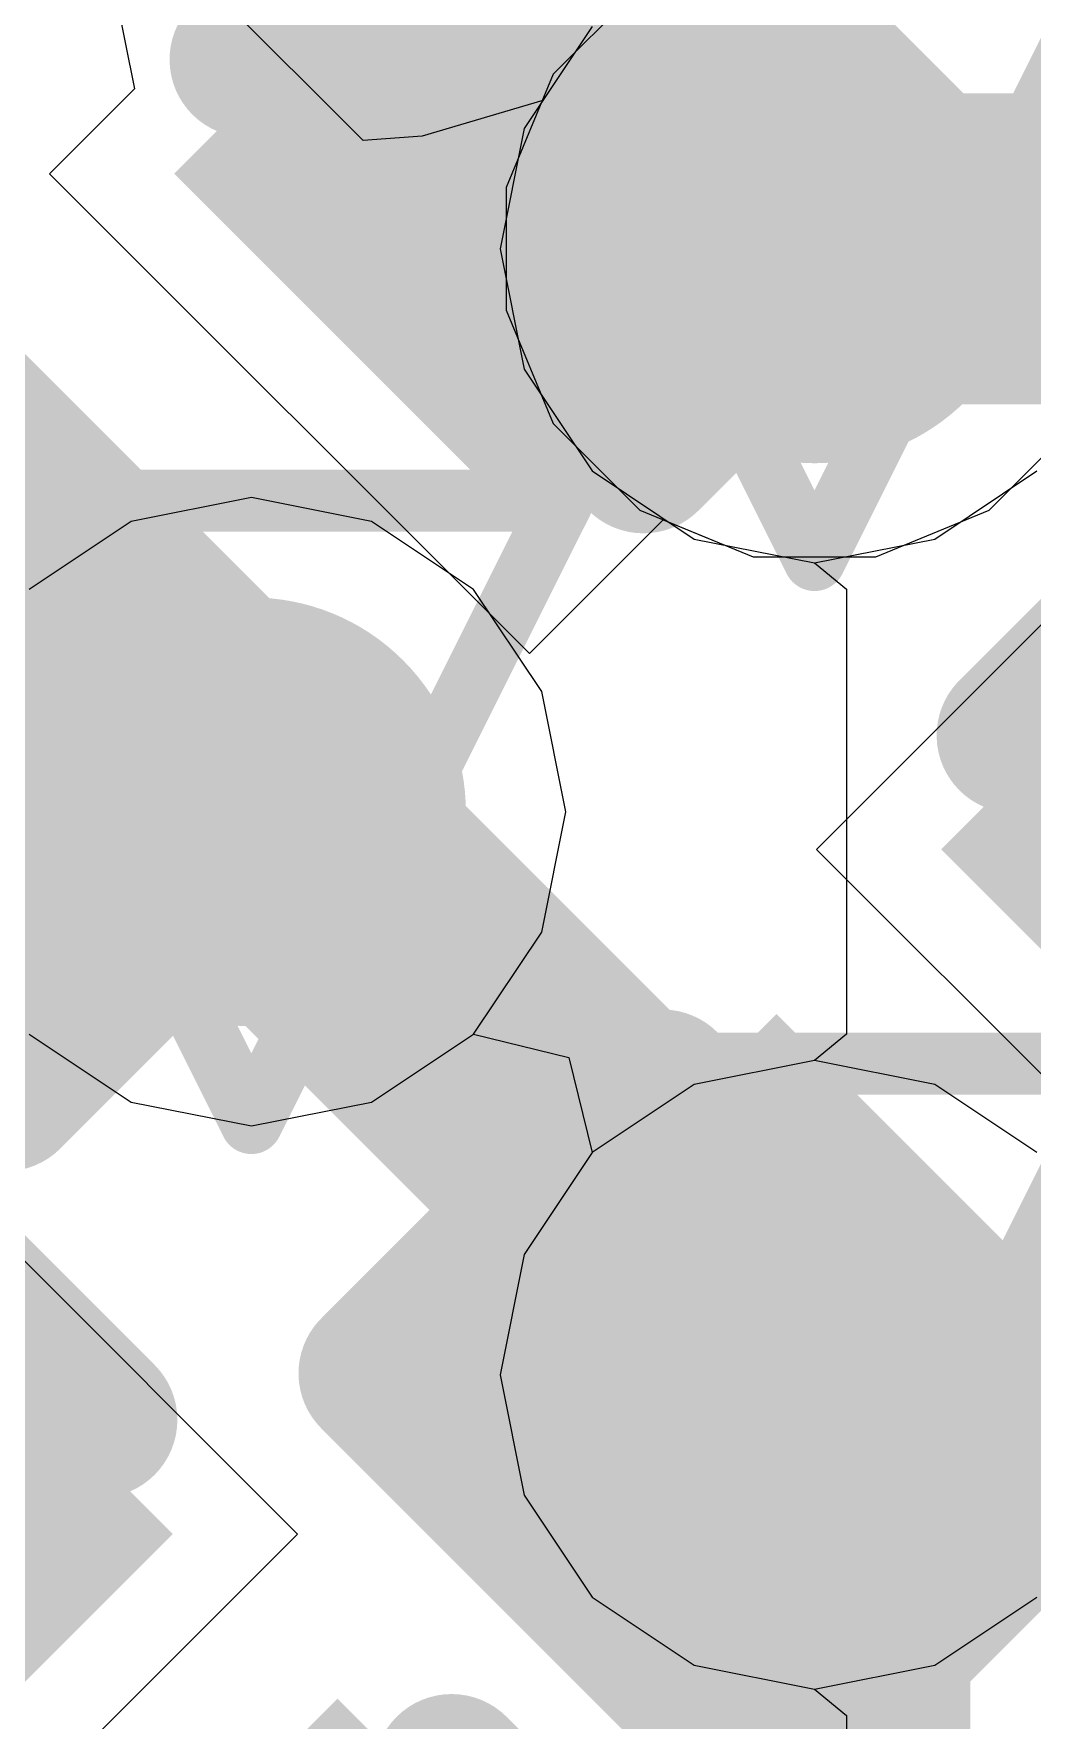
# Model space of a CAD drawing. Header units: inches. Extents: x -6 to 283, y -12 to 154.
# Drawn here: x 55.149 to 55.964, y 3.398 to 4.775 of the extents above; entities that cross this region are included whole.
import ezdxf

# ---------------------------------------------------------------- set-up
doc = ezdxf.new("R2010")
doc.units = ezdxf.units.IN
for name, color, linetype in [('Bottom Layer', 5, 'Continuous'), ('Bottom Overlay', 54, 'Continuous'), ('Bottom Paste', 16, 'Continuous'), ('Bottom Solder', 6, 'Continuous'), ('Drill Drawing', 1, 'Continuous'), ('GND-1', 16, 'Continuous'), ('GND-2', 90, 'Continuous'), ('GND-3', 216, 'Continuous'), ('GND-4', 54, 'Continuous'), ('PWR-1', 156, 'Continuous'), ('PWR-2', 130, 'Continuous'), ('Signal L1', 76, 'Continuous'), ('Signal L2', 6, 'Continuous'), ('Top Layer', 1, 'Continuous'), ('Top Paste', 8, 'Continuous'), ('Top Solder', 216, 'Continuous'), ('Via Holes', 16, 'Continuous')]:
    doc.layers.add(name, color=color, linetype=linetype)

# ---------------------------------------------------------------- blocks, each defined once
blk = doc.blocks.new('BGA_565_15_5_14_4__57')
at = {"layer": 'Top Layer'}
h = blk.add_hatch(color=1, dxfattribs=at)
edge = h.paths.add_edge_path()
edge.add_arc((2.275, 4.225), 0.125, 0, 360)
h = blk.add_hatch(color=1, dxfattribs=at)
edge = h.paths.add_edge_path()
edge.add_arc((1.625, 3.575), 0.125, 0, 360)
h = blk.add_hatch(color=1, dxfattribs=at)
edge = h.paths.add_edge_path()
edge.add_arc((2.275, 3.575), 0.125, 0, 360)
at = {"layer": 'Top Paste'}
h = blk.add_hatch(color=8, dxfattribs=at)
edge = h.paths.add_edge_path()
edge.add_arc((2.275, 4.225), 0.125, 0, 360)
h = blk.add_hatch(color=8, dxfattribs=at)
edge = h.paths.add_edge_path()
edge.add_arc((1.625, 3.575), 0.125, 0, 360)
h = blk.add_hatch(color=8, dxfattribs=at)
edge = h.paths.add_edge_path()
edge.add_arc((2.275, 3.575), 0.125, 0, 360)
at = {"layer": 'Top Solder'}
h = blk.add_hatch(color=216, dxfattribs=at)
edge = h.paths.add_edge_path()
edge.add_arc((2.275, 4.225), 0.175, 0, 360)
h = blk.add_hatch(color=216, dxfattribs=at)
edge = h.paths.add_edge_path()
edge.add_arc((1.625, 3.575), 0.175, 0, 360)
h = blk.add_hatch(color=216, dxfattribs=at)
edge = h.paths.add_edge_path()
edge.add_arc((2.275, 3.575), 0.175, 0, 360)
blk = doc.blocks.new('CAP_0201_B_310')
at = {"layer": 'Bottom Layer'}
for points in [[(-0.45, 0.15), (-0.15, 0.15), (-0.15, -0.15), (-0.45, -0.15)], [(0.15, 0.15), (0.45, 0.15), (0.45, -0.15), (0.15, -0.15)]]:
    blk.add_hatch(color=5, dxfattribs=at).paths.add_polyline_path(points)
at = {"layer": 'Bottom Paste'}
for points in [[(-0.45, 0.15), (-0.15, 0.15), (-0.15, -0.15), (-0.45, -0.15)], [(0.15, 0.15), (0.45, 0.15), (0.45, -0.15), (0.15, -0.15)]]:
    blk.add_hatch(color=16, dxfattribs=at).paths.add_polyline_path(points)
at = {"layer": 'Bottom Solder'}
for points in [[(-0.505, 0.205), (-0.095, 0.205), (-0.095, -0.205), (-0.505, -0.205)], [(0.095, 0.205), (0.505, 0.205), (0.505, -0.205), (0.095, -0.205)]]:
    blk.add_hatch(color=6, dxfattribs=at).paths.add_polyline_path(points)
at = {"layer": 'Bottom Overlay'}
for points in [[(-0.5334, 0.2286, 0.127, 0.127, 0), (-0.2032, 0.2286, 0.127, 0.127, 0)], [(-0.5334, 0.2286, 0.127, 0.127, 0), (-0.5334, -0.2286, 0.127, 0.127, 0)], [(0.2032, 0.2286, 0.127, 0.127, 0), (0.5334, 0.2286, 0.127, 0.127, 0)], [(0.5334, 0.2286, 0.127, 0.127, 0), (0.5334, -0.2286, 0.127, 0.127, 0)], [(-0.5334, -0.2286, 0.127, 0.127, 0), (-0.2032, -0.2286, 0.127, 0.127, 0)], [(0.2032, -0.2286, 0.127, 0.127, 0), (0.5334, -0.2286, 0.127, 0.127, 0)]]:
    blk.add_lwpolyline(points, format="xyseb", dxfattribs=at)
for points in [[(-0.5651, 0.2286, 0.0635, 0.0635, 1), (-0.5016, 0.2286, 0.0635, 0.0635, 1)], [(-0.5651, 0.2286, 0.0635, 0.0635, 1), (-0.5016, 0.2286, 0.0635, 0.0635, 1)], [(-0.2349, 0.2286, 0.0635, 0.0635, 1), (-0.1714, 0.2286, 0.0635, 0.0635, 1)], [(0.1714, 0.2286, 0.0635, 0.0635, 1), (0.2349, 0.2286, 0.0635, 0.0635, 1)], [(0.5016, 0.2286, 0.0635, 0.0635, 1), (0.5651, 0.2286, 0.0635, 0.0635, 1)], [(0.5016, 0.2286, 0.0635, 0.0635, 1), (0.5651, 0.2286, 0.0635, 0.0635, 1)], [(-0.5651, -0.2286, 0.0635, 0.0635, 1), (-0.5016, -0.2286, 0.0635, 0.0635, 1)], [(-0.5651, -0.2286, 0.0635, 0.0635, 1), (-0.5016, -0.2286, 0.0635, 0.0635, 1)], [(-0.2349, -0.2286, 0.0635, 0.0635, 1), (-0.1714, -0.2286, 0.0635, 0.0635, 1)], [(0.1714, -0.2286, 0.0635, 0.0635, 1), (0.2349, -0.2286, 0.0635, 0.0635, 1)], [(0.5016, -0.2286, 0.0635, 0.0635, 1), (0.5651, -0.2286, 0.0635, 0.0635, 1)], [(0.5016, -0.2286, 0.0635, 0.0635, 1), (0.5651, -0.2286, 0.0635, 0.0635, 1)]]:
    blk.add_lwpolyline(points, format="xyseb", close=True, dxfattribs=at)
blk = doc.blocks.new('CAP_0201_B_334')
at = {"layer": 'Bottom Layer'}
for points in [[(-0.45, 0.15), (-0.15, 0.15), (-0.15, -0.15), (-0.45, -0.15)], [(0.15, 0.15), (0.45, 0.15), (0.45, -0.15), (0.15, -0.15)]]:
    blk.add_hatch(color=5, dxfattribs=at).paths.add_polyline_path(points)
at = {"layer": 'Bottom Paste'}
for points in [[(-0.45, 0.15), (-0.15, 0.15), (-0.15, -0.15), (-0.45, -0.15)], [(0.15, 0.15), (0.45, 0.15), (0.45, -0.15), (0.15, -0.15)]]:
    blk.add_hatch(color=16, dxfattribs=at).paths.add_polyline_path(points)
at = {"layer": 'Bottom Solder'}
for points in [[(-0.505, 0.205), (-0.095, 0.205), (-0.095, -0.205), (-0.505, -0.205)], [(0.095, 0.205), (0.505, 0.205), (0.505, -0.205), (0.095, -0.205)]]:
    blk.add_hatch(color=6, dxfattribs=at).paths.add_polyline_path(points)
at = {"layer": 'Bottom Overlay'}
for points in [[(-0.2032, 0.2286, 0.127, 0.127, 0), (-0.5334, 0.2286, 0.127, 0.127, 0)], [(-0.5334, 0.2286, 0.127, 0.127, 0), (-0.5334, -0.2286, 0.127, 0.127, 0)], [(0.5334, 0.2286, 0.127, 0.127, 0), (0.2032, 0.2286, 0.127, 0.127, 0)], [(0.5334, 0.2286, 0.127, 0.127, 0), (0.5334, -0.2286, 0.127, 0.127, 0)], [(-0.2032, -0.2286, 0.127, 0.127, 0), (-0.5334, -0.2286, 0.127, 0.127, 0)], [(0.5334, -0.2286, 0.127, 0.127, 0), (0.2032, -0.2286, 0.127, 0.127, 0)]]:
    blk.add_lwpolyline(points, format="xyseb", dxfattribs=at)
for points in [[(-0.5651, 0.2286, 0.0635, 0.0635, 1), (-0.5016, 0.2286, 0.0635, 0.0635, 1)], [(-0.5651, 0.2286, 0.0635, 0.0635, 1), (-0.5016, 0.2286, 0.0635, 0.0635, 1)], [(-0.2349, 0.2286, 0.0635, 0.0635, 1), (-0.1714, 0.2286, 0.0635, 0.0635, 1)], [(0.1714, 0.2286, 0.0635, 0.0635, 1), (0.2349, 0.2286, 0.0635, 0.0635, 1)], [(0.5016, 0.2286, 0.0635, 0.0635, 1), (0.5651, 0.2286, 0.0635, 0.0635, 1)], [(0.5016, 0.2286, 0.0635, 0.0635, 1), (0.5651, 0.2286, 0.0635, 0.0635, 1)], [(-0.5651, -0.2286, 0.0635, 0.0635, 1), (-0.5016, -0.2286, 0.0635, 0.0635, 1)], [(-0.5651, -0.2286, 0.0635, 0.0635, 1), (-0.5016, -0.2286, 0.0635, 0.0635, 1)], [(-0.2349, -0.2286, 0.0635, 0.0635, 1), (-0.1714, -0.2286, 0.0635, 0.0635, 1)], [(0.1714, -0.2286, 0.0635, 0.0635, 1), (0.2349, -0.2286, 0.0635, 0.0635, 1)], [(0.5016, -0.2286, 0.0635, 0.0635, 1), (0.5651, -0.2286, 0.0635, 0.0635, 1)], [(0.5016, -0.2286, 0.0635, 0.0635, 1), (0.5651, -0.2286, 0.0635, 0.0635, 1)]]:
    blk.add_lwpolyline(points, format="xyseb", close=True, dxfattribs=at)
blk = doc.blocks.new('CAP_0201_B_353')
at = {"layer": 'Bottom Layer'}
for points in [[(-0.45, 0.15), (-0.15, 0.15), (-0.15, -0.15), (-0.45, -0.15)], [(0.15, 0.15), (0.45, 0.15), (0.45, -0.15), (0.15, -0.15)]]:
    blk.add_hatch(color=5, dxfattribs=at).paths.add_polyline_path(points)
at = {"layer": 'Bottom Paste'}
for points in [[(-0.45, 0.15), (-0.15, 0.15), (-0.15, -0.15), (-0.45, -0.15)], [(0.15, 0.15), (0.45, 0.15), (0.45, -0.15), (0.15, -0.15)]]:
    blk.add_hatch(color=16, dxfattribs=at).paths.add_polyline_path(points)
at = {"layer": 'Bottom Solder'}
for points in [[(-0.505, 0.205), (-0.095, 0.205), (-0.095, -0.205), (-0.505, -0.205)], [(0.095, 0.205), (0.505, 0.205), (0.505, -0.205), (0.095, -0.205)]]:
    blk.add_hatch(color=6, dxfattribs=at).paths.add_polyline_path(points)
at = {"layer": 'Bottom Overlay'}
for points in [[(-0.5334, 0.2286, 0.127, 0.127, 0), (-0.2032, 0.2286, 0.127, 0.127, 0)], [(-0.5334, 0.2286, 0.127, 0.127, 0), (-0.5334, -0.2286, 0.127, 0.127, 0)], [(0.2032, 0.2286, 0.127, 0.127, 0), (0.5334, 0.2286, 0.127, 0.127, 0)], [(0.5334, 0.2286, 0.127, 0.127, 0), (0.5334, -0.2286, 0.127, 0.127, 0)], [(-0.5334, -0.2286, 0.127, 0.127, 0), (-0.2032, -0.2286, 0.127, 0.127, 0)], [(0.2032, -0.2286, 0.127, 0.127, 0), (0.5334, -0.2286, 0.127, 0.127, 0)]]:
    blk.add_lwpolyline(points, format="xyseb", dxfattribs=at)
for points in [[(-0.5651, 0.2286, 0.0635, 0.0635, 1), (-0.5016, 0.2286, 0.0635, 0.0635, 1)], [(-0.5651, 0.2286, 0.0635, 0.0635, 1), (-0.5016, 0.2286, 0.0635, 0.0635, 1)], [(-0.2349, 0.2286, 0.0635, 0.0635, 1), (-0.1714, 0.2286, 0.0635, 0.0635, 1)], [(0.1714, 0.2286, 0.0635, 0.0635, 1), (0.2349, 0.2286, 0.0635, 0.0635, 1)], [(0.5016, 0.2286, 0.0635, 0.0635, 1), (0.5651, 0.2286, 0.0635, 0.0635, 1)], [(0.5016, 0.2286, 0.0635, 0.0635, 1), (0.5651, 0.2286, 0.0635, 0.0635, 1)], [(-0.5651, -0.2286, 0.0635, 0.0635, 1), (-0.5016, -0.2286, 0.0635, 0.0635, 1)], [(-0.5651, -0.2286, 0.0635, 0.0635, 1), (-0.5016, -0.2286, 0.0635, 0.0635, 1)], [(-0.2349, -0.2286, 0.0635, 0.0635, 1), (-0.1714, -0.2286, 0.0635, 0.0635, 1)], [(0.1714, -0.2286, 0.0635, 0.0635, 1), (0.2349, -0.2286, 0.0635, 0.0635, 1)], [(0.5016, -0.2286, 0.0635, 0.0635, 1), (0.5651, -0.2286, 0.0635, 0.0635, 1)], [(0.5016, -0.2286, 0.0635, 0.0635, 1), (0.5651, -0.2286, 0.0635, 0.0635, 1)]]:
    blk.add_lwpolyline(points, format="xyseb", close=True, dxfattribs=at)

msp = doc.modelspace()

# ---------------------------------------------------------------- hatches: boundary and pattern name
at = {"layer": 'Bottom Layer'}
h = msp.add_hatch(color=5, dxfattribs=at)
edge = h.paths.add_edge_path()
edge.add_arc((55.7867, 4.599), 0.15, 0, 360)
h = msp.add_hatch(color=5, dxfattribs=at)
edge = h.paths.add_edge_path()
edge.add_arc((55.3271, 4.1394), 0.15, 0, 360)
h = msp.add_hatch(color=5, dxfattribs=at)
edge = h.paths.add_edge_path()
edge.add_arc((55.7867, 3.6798), 0.15, 0, 360)
at = {"layer": 'GND-1'}
h = msp.add_hatch(color=16, dxfattribs=at)
edge = h.paths.add_edge_path()
edge.add_arc((55.7867, 4.599), 0.15, 0, 360)
h = msp.add_hatch(color=16, dxfattribs=at)
edge = h.paths.add_edge_path()
edge.add_arc((55.3271, 4.1394), 0.15, 0, 360)
h = msp.add_hatch(color=16, dxfattribs=at)
edge = h.paths.add_edge_path()
edge.add_arc((55.7867, 3.6798), 0.15, 0, 360)
at = {"layer": 'GND-2'}
h = msp.add_hatch(color=90, dxfattribs=at)
edge = h.paths.add_edge_path()
edge.add_arc((55.7867, 4.599), 0.15, 0, 360)
h = msp.add_hatch(color=90, dxfattribs=at)
edge = h.paths.add_edge_path()
edge.add_arc((55.3271, 4.1394), 0.15, 0, 360)
h = msp.add_hatch(color=90, dxfattribs=at)
edge = h.paths.add_edge_path()
edge.add_arc((55.7867, 3.6798), 0.15, 0, 360)
at = {"layer": 'GND-3'}
h = msp.add_hatch(color=216, dxfattribs=at)
edge = h.paths.add_edge_path()
edge.add_arc((55.7867, 4.599), 0.15, 0, 360)
h = msp.add_hatch(color=216, dxfattribs=at)
edge = h.paths.add_edge_path()
edge.add_arc((55.3271, 4.1394), 0.15, 0, 360)
h = msp.add_hatch(color=216, dxfattribs=at)
edge = h.paths.add_edge_path()
edge.add_arc((55.7867, 3.6798), 0.15, 0, 360)
at = {"layer": 'GND-4'}
h = msp.add_hatch(color=54, dxfattribs=at)
edge = h.paths.add_edge_path()
edge.add_arc((55.7867, 4.599), 0.15, 0, 360)
h = msp.add_hatch(color=54, dxfattribs=at)
edge = h.paths.add_edge_path()
edge.add_arc((55.3271, 4.1394), 0.15, 0, 360)
h = msp.add_hatch(color=54, dxfattribs=at)
edge = h.paths.add_edge_path()
edge.add_arc((55.7867, 3.6798), 0.15, 0, 360)
at = {"layer": 'PWR-1'}
h = msp.add_hatch(color=156, dxfattribs=at)
edge = h.paths.add_edge_path()
edge.add_arc((55.7867, 4.599), 0.15, 0, 360)
h = msp.add_hatch(color=156, dxfattribs=at)
edge = h.paths.add_edge_path()
edge.add_arc((55.3271, 4.1394), 0.15, 0, 360)
h = msp.add_hatch(color=156, dxfattribs=at)
edge = h.paths.add_edge_path()
edge.add_arc((55.7867, 3.6798), 0.15, 0, 360)
at = {"layer": 'PWR-2'}
h = msp.add_hatch(color=130, dxfattribs=at)
edge = h.paths.add_edge_path()
edge.add_arc((55.7867, 4.599), 0.15, 0, 360)
h = msp.add_hatch(color=130, dxfattribs=at)
edge = h.paths.add_edge_path()
edge.add_arc((55.3271, 4.1394), 0.15, 0, 360)
h = msp.add_hatch(color=130, dxfattribs=at)
edge = h.paths.add_edge_path()
edge.add_arc((55.7867, 3.6798), 0.15, 0, 360)
at = {"layer": 'Signal L1'}
h = msp.add_hatch(color=76, dxfattribs=at)
edge = h.paths.add_edge_path()
edge.add_arc((55.7867, 4.599), 0.15, 0, 360)
h = msp.add_hatch(color=76, dxfattribs=at)
edge = h.paths.add_edge_path()
edge.add_arc((55.3271, 4.1394), 0.15, 0, 360)
h = msp.add_hatch(color=76, dxfattribs=at)
edge = h.paths.add_edge_path()
edge.add_arc((55.7867, 3.6798), 0.15, 0, 360)
at = {"layer": 'Signal L2'}
h = msp.add_hatch(color=6, dxfattribs=at)
edge = h.paths.add_edge_path()
edge.add_arc((55.7867, 4.599), 0.15, 0, 360)
h = msp.add_hatch(color=6, dxfattribs=at)
edge = h.paths.add_edge_path()
edge.add_arc((55.3271, 4.1394), 0.15, 0, 360)
h = msp.add_hatch(color=6, dxfattribs=at)
edge = h.paths.add_edge_path()
edge.add_arc((55.7867, 3.6798), 0.15, 0, 360)
at = {"layer": 'Top Layer'}
h = msp.add_hatch(color=1, dxfattribs=at)
edge = h.paths.add_edge_path()
edge.add_arc((55.7867, 4.599), 0.15, 0, 360)
h = msp.add_hatch(color=1, dxfattribs=at)
edge = h.paths.add_edge_path()
edge.add_arc((55.3271, 4.1394), 0.15, 0, 360)
h = msp.add_hatch(color=1, dxfattribs=at)
edge = h.paths.add_edge_path()
edge.add_arc((55.7867, 3.6798), 0.15, 0, 360)
at = {"layer": 'Via Holes'}
h = msp.add_hatch(color=7, dxfattribs=at)
edge = h.paths.add_edge_path()
edge.add_arc((55.7867, 4.599), 0.075, 0, 360)
h = msp.add_hatch(color=7, dxfattribs=at)
edge = h.paths.add_edge_path()
edge.add_arc((55.3271, 4.1394), 0.075, 0, 360)
h = msp.add_hatch(color=7, dxfattribs=at)
edge = h.paths.add_edge_path()
edge.add_arc((55.7867, 3.6798), 0.075, 0, 360)

# ---------------------------------------------------------------- linework, layer by layer
at = {"layer": 'Bottom Layer'}
for p, q in [((55.2107, 4.8345), (55.2316, 4.7296)), ((55.2316, 4.7296), (55.1622, 4.6603)), ((55.1622, 4.6603), (55.554, 4.2686)), ((56.18, 4.5004), (55.7882, 4.1087)), ((55.9292, 4.3857), (56, 4.4565)), ((55.8367, 4.3474), (55.9292, 4.3857)), ((55.554, 4.2686), (55.6632, 4.3778)), ((55.6632, 4.3778), (55.7366, 4.3474)), ((55.7366, 4.3474), (55.8367, 4.3474)), ((55.7882, 4.1087), (56.18, 3.7169)), ((55.3648, 3.5498), (54.973, 3.9416)), ((54.973, 3.1581), (55.3648, 3.5498))]:
    msp.add_line(p, q, dxfattribs=at)
at = {"layer": 'Drill Drawing'}
for points in [[(55.5327, 4.853, 0.0508, 0.0508, 0), (55.7867, 4.345, 0.0508, 0.0508, 0)], [(55.7867, 4.345, 0.0508, 0.0508, 0), (56.0407, 4.853, 0.0508, 0.0508, 0)], [(55.0731, 4.3934, 0.0508, 0.0508, 0), (55.5811, 4.3934, 0.0508, 0.0508, 0)], [(55.0731, 4.3934, 0.0508, 0.0508, 0), (55.3271, 3.8854, 0.0508, 0.0508, 0)], [(55.3271, 3.8854, 0.0508, 0.0508, 0), (55.5811, 4.3934, 0.0508, 0.0508, 0)], [(55.5327, 3.9338, 0.0508, 0.0508, 0), (56.0407, 3.9338, 0.0508, 0.0508, 0)], [(55.5327, 3.9338, 0.0508, 0.0508, 0), (55.7867, 3.4258, 0.0508, 0.0508, 0)], [(55.7867, 3.4258, 0.0508, 0.0508, 0), (56.0407, 3.9338, 0.0508, 0.0508, 0)]]:
    msp.add_lwpolyline(points, format="xyseb", dxfattribs=at)
for points in [[(55.5684, 4.3934, 0.0254, 0.0254, 1), (55.5938, 4.3934, 0.0254, 0.0254, 1)], [(55.5684, 4.3934, 0.0254, 0.0254, 1), (55.5938, 4.3934, 0.0254, 0.0254, 1)], [(55.774, 4.345, 0.0254, 0.0254, 1), (55.7994, 4.345, 0.0254, 0.0254, 1)], [(55.774, 4.345, 0.0254, 0.0254, 1), (55.7994, 4.345, 0.0254, 0.0254, 1)], [(55.52, 3.9338, 0.0254, 0.0254, 1), (55.5454, 3.9338, 0.0254, 0.0254, 1)], [(55.52, 3.9338, 0.0254, 0.0254, 1), (55.5454, 3.9338, 0.0254, 0.0254, 1)], [(55.3144, 3.8854, 0.0254, 0.0254, 1), (55.3398, 3.8854, 0.0254, 0.0254, 1)], [(55.3144, 3.8854, 0.0254, 0.0254, 1), (55.3398, 3.8854, 0.0254, 0.0254, 1)], [(55.774, 3.4258, 0.0254, 0.0254, 1), (55.7994, 3.4258, 0.0254, 0.0254, 1)], [(55.774, 3.4258, 0.0254, 0.0254, 1), (55.7994, 3.4258, 0.0254, 0.0254, 1)]]:
    msp.add_lwpolyline(points, format="xyseb", close=True, dxfattribs=at)
at = {"layer": 'GND-1'}
for p, q in [((55.6442, 4.8123), (55.5734, 4.7415)), ((55.5734, 4.7415), (55.5351, 4.6491)), ((55.5351, 4.6491), (55.5351, 4.549)), ((55.5351, 4.549), (55.5734, 4.4565)), ((55.5734, 4.4565), (55.6442, 4.3857)), ((55.9292, 4.3857), (56, 4.4565)), ((55.6442, 4.3857), (55.7366, 4.3474)), ((55.8367, 4.3474), (55.9292, 4.3857)), ((55.7366, 4.3474), (55.8367, 4.3474))]:
    msp.add_line(p, q, dxfattribs=at)
at = {"layer": 'GND-2'}
for p, q in [((55.6442, 4.8123), (55.5734, 4.7415)), ((55.5734, 4.7415), (55.5351, 4.6491)), ((55.5351, 4.6491), (55.5351, 4.549)), ((55.5351, 4.549), (55.5734, 4.4565)), ((55.5734, 4.4565), (55.6442, 4.3857)), ((55.9292, 4.3857), (56, 4.4565)), ((55.6442, 4.3857), (55.7366, 4.3474)), ((55.8367, 4.3474), (55.9292, 4.3857)), ((55.7366, 4.3474), (55.8367, 4.3474))]:
    msp.add_line(p, q, dxfattribs=at)
at = {"layer": 'GND-3'}
for p, q in [((55.6442, 4.8123), (55.5734, 4.7415)), ((55.5734, 4.7415), (55.5351, 4.6491)), ((55.5351, 4.6491), (55.5351, 4.549)), ((55.5351, 4.549), (55.5734, 4.4565)), ((55.5734, 4.4565), (55.6442, 4.3857)), ((55.9292, 4.3857), (56, 4.4565)), ((55.6442, 4.3857), (55.7366, 4.3474)), ((55.8367, 4.3474), (55.9292, 4.3857)), ((55.7366, 4.3474), (55.8367, 4.3474))]:
    msp.add_line(p, q, dxfattribs=at)
at = {"layer": 'GND-4'}
for p, q in [((55.6442, 4.8123), (55.5734, 4.7415)), ((55.5734, 4.7415), (55.5351, 4.6491)), ((55.5351, 4.6491), (55.5351, 4.549)), ((55.5351, 4.549), (55.5734, 4.4565)), ((55.5734, 4.4565), (55.6442, 4.3857)), ((55.9292, 4.3857), (56, 4.4565)), ((55.6442, 4.3857), (55.7366, 4.3474)), ((55.8367, 4.3474), (55.9292, 4.3857)), ((55.7366, 4.3474), (55.8367, 4.3474))]:
    msp.add_line(p, q, dxfattribs=at)
at = {"layer": 'PWR-1'}
for p, q in [((55.6053, 4.7804), (55.5497, 4.6972)), ((55.5497, 4.6972), (55.5301, 4.599)), ((55.5301, 4.599), (55.5497, 4.5008)), ((55.5497, 4.5008), (55.6053, 4.4176)), ((55.6053, 4.4176), (55.6885, 4.362)), ((55.8848, 4.362), (55.9681, 4.4176)), ((55.3271, 4.3959), (55.2289, 4.3764)), ((55.4252, 4.3764), (55.3271, 4.3959)), ((55.2289, 4.3764), (55.1457, 4.3208)), ((55.5084, 4.3208), (55.4252, 4.3764)), ((55.6885, 4.362), (55.7867, 4.3425)), ((55.7867, 4.3425), (55.8848, 4.362)), ((55.5641, 4.2376), (55.5084, 4.3208)), ((55.5836, 4.1394), (55.5641, 4.2376)), ((55.5641, 4.0412), (55.5836, 4.1394)), ((55.5084, 3.958), (55.5641, 4.0412)), ((55.1457, 3.958), (55.2289, 3.9024)), ((55.4252, 3.9024), (55.5084, 3.958)), ((55.7867, 3.9363), (55.6885, 3.9168)), ((55.8848, 3.9168), (55.7867, 3.9363)), ((55.6885, 3.9168), (55.6053, 3.8612)), ((55.9681, 3.8612), (55.8848, 3.9168)), ((55.2289, 3.9024), (55.3271, 3.8829)), ((55.3271, 3.8829), (55.4252, 3.9024)), ((55.6053, 3.8612), (55.5497, 3.7779)), ((55.5497, 3.7779), (55.5301, 3.6798)), ((55.5301, 3.6798), (55.5497, 3.5816)), ((55.5497, 3.5816), (55.6053, 3.4984)), ((55.6053, 3.4984), (55.6885, 3.4428)), ((55.8848, 3.4428), (55.9681, 3.4984)), ((55.6885, 3.4428), (55.7867, 3.4232)), ((55.7867, 3.4232), (55.8848, 3.4428))]:
    msp.add_line(p, q, dxfattribs=at)
at = {"layer": 'PWR-2'}
for p, q in [((55.4182, 4.6873), (54.0365, 6.069)), ((55.6053, 4.7804), (55.565, 4.7201)), ((55.565, 4.7201), (55.4665, 4.6909)), ((55.4665, 4.6909), (55.4182, 4.6873)), ((55.1457, 3.958), (55.2289, 3.9024)), ((55.4252, 3.9024), (55.5084, 3.958)), ((55.5084, 3.958), (55.5862, 3.9389)), ((55.5862, 3.9389), (55.6053, 3.8612)), ((55.2289, 3.9024), (55.3271, 3.8829)), ((55.3271, 3.8829), (55.4252, 3.9024)), ((55.6053, 3.8612), (55.5497, 3.7779)), ((55.5497, 3.7779), (55.5301, 3.6798)), ((55.5301, 3.6798), (55.5497, 3.5816)), ((55.5497, 3.5816), (55.6053, 3.4984)), ((55.6053, 3.4984), (55.6885, 3.4428)), ((55.8848, 3.4428), (55.9681, 3.4984)), ((55.6885, 3.4428), (55.7867, 3.4232)), ((55.7867, 3.4232), (55.8848, 3.4428))]:
    msp.add_line(p, q, dxfattribs=at)
at = {"layer": 'Signal L1'}
msp.add_lwpolyline([(55.7867, 4.599, 0.254, 0.254, 0), (56.5526, 4.599, 0.254, 0.254, 0)], format="xyseb", dxfattribs=at)
msp.add_lwpolyline([(55.7232, 4.599, 0.127, 0.127, 1), (55.8502, 4.599, 0.127, 0.127, 1)], format="xyseb", close=True, dxfattribs=at)
at = {"layer": 'Signal L2'}
for p, q in [((55.6053, 4.7804), (55.5497, 4.6972)), ((55.5497, 4.6972), (55.5301, 4.599)), ((55.5301, 4.599), (55.5497, 4.5008)), ((55.5497, 4.5008), (55.6053, 4.4176)), ((55.6053, 4.4176), (55.6885, 4.362)), ((55.3271, 4.3959), (55.2289, 4.3764)), ((55.4252, 4.3764), (55.3271, 4.3959)), ((55.2289, 4.3764), (55.1457, 4.3208)), ((55.5084, 4.3208), (55.4252, 4.3764)), ((55.6885, 4.362), (55.7867, 4.3425)), ((55.7867, 4.3425), (55.8128, 4.321)), ((55.5641, 4.2376), (55.5084, 4.3208)), ((55.8128, 4.321), (55.8128, 3.9578)), ((55.5836, 4.1394), (55.5641, 4.2376)), ((55.5641, 4.0412), (55.5836, 4.1394)), ((55.5084, 3.958), (55.5641, 4.0412)), ((55.1457, 3.958), (55.2289, 3.9024)), ((55.4252, 3.9024), (55.5084, 3.958)), ((55.8128, 3.9578), (55.7867, 3.9363)), ((55.7867, 3.9363), (55.6885, 3.9168)), ((55.6885, 3.9168), (55.6053, 3.8612)), ((55.2289, 3.9024), (55.3271, 3.8829)), ((55.3271, 3.8829), (55.4252, 3.9024)), ((55.6053, 3.8612), (55.5497, 3.7779)), ((55.5497, 3.7779), (55.5301, 3.6798)), ((55.5301, 3.6798), (55.5497, 3.5816)), ((55.5497, 3.5816), (55.6053, 3.4984)), ((55.6053, 3.4984), (55.6885, 3.4428)), ((55.6885, 3.4428), (55.7867, 3.4232)), ((55.7867, 3.4232), (55.8128, 3.4018)), ((55.8128, 3.4018), (55.8128, 3.0385))]:
    msp.add_line(p, q, dxfattribs=at)
at = {"layer": 'Top Layer'}
for points in [[(54.8674, 4.599, 0.254, 0.254, 0), (55.3271, 4.1394, 0.254, 0.254, 0)], [(55.3271, 4.1394, 0.254, 0.254, 0), (55.6751, 3.7914, 0.254, 0.254, 0)], [(55.6751, 3.7914, 0.254, 0.254, -0.098491), (55.7577, 3.6678, 0.254, 0.254, 0)], [(55.7577, 3.6678, 0.254, 0.254, -0.098491), (55.7867, 3.522, 0.254, 0.254, 0)], [(55.7867, 2.7605, 0.254, 0.254, 0), (55.7867, 3.522, 0.254, 0.254, 0)]]:
    msp.add_lwpolyline(points, format="xyseb", dxfattribs=at)
for points in [[(55.2636, 4.1394, 0.127, 0.127, 1), (55.3906, 4.1394, 0.127, 0.127, 1)], [(55.2636, 4.1394, 0.127, 0.127, 1), (55.3906, 4.1394, 0.127, 0.127, 1)], [(55.6116, 3.7914, 0.127, 0.127, 1), (55.7386, 3.7914, 0.127, 0.127, 1)], [(55.6116, 3.7914, 0.127, 0.127, 1), (55.7386, 3.7914, 0.127, 0.127, 1)], [(55.6942, 3.6678, 0.127, 0.127, 1), (55.8212, 3.6678, 0.127, 0.127, 1)], [(55.6942, 3.6678, 0.127, 0.127, 1), (55.8212, 3.6678, 0.127, 0.127, 1)], [(55.7232, 3.522, 0.127, 0.127, 1), (55.8502, 3.522, 0.127, 0.127, 1)], [(55.7232, 3.522, 0.127, 0.127, 1), (55.8502, 3.522, 0.127, 0.127, 1)]]:
    msp.add_lwpolyline(points, format="xyseb", close=True, dxfattribs=at)

# ---------------------------------------------------------------- block references
for name, p, rotation in [('BGA_565_15_5_14_4__57', (54.4079, 8.2759), 225), ('CAP_0201_B_310', (55.3418, 4.4482), 45), ('CAP_0201_B_353', (55.9678, 3.8965), 45), ('CAP_0201_B_334', (55.1852, 3.3377), 135)]:
    msp.add_blockref(name, p, dxfattribs=dict(rotation=rotation))

doc.saveas('drawing.dxf')
